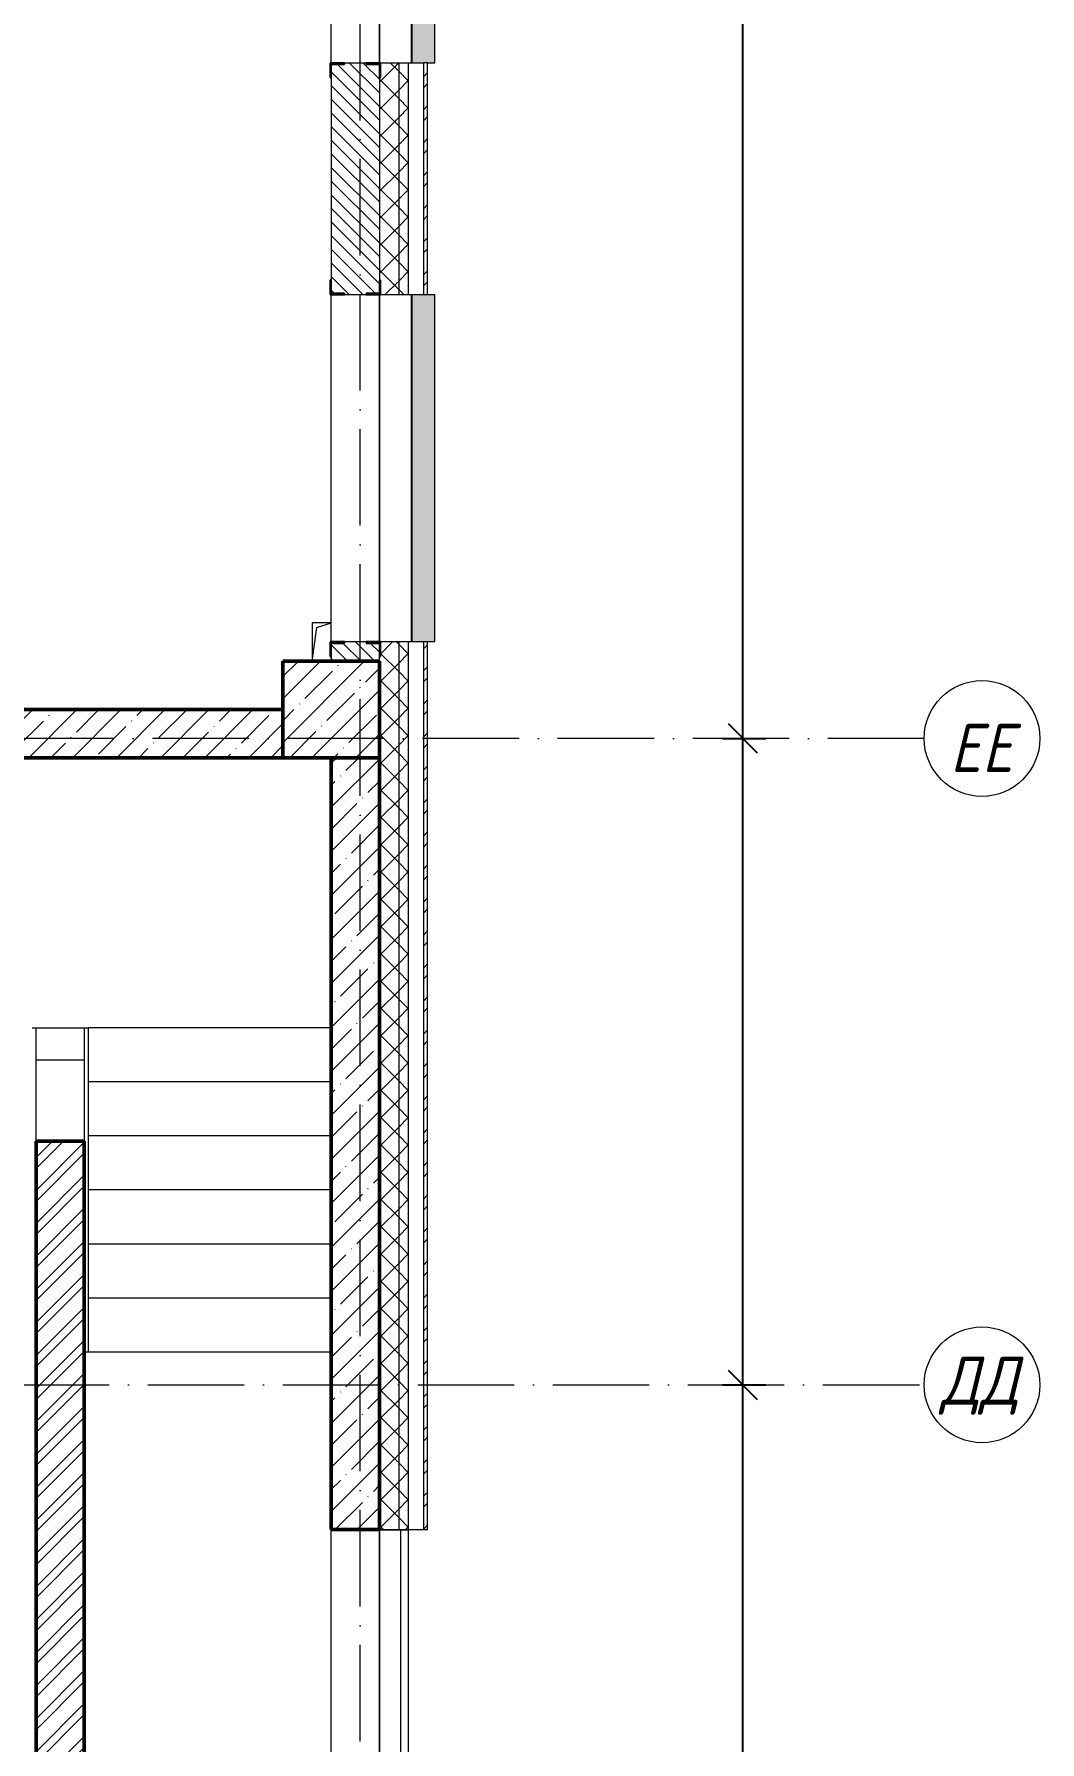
# Model space of a CAD drawing. Header units: millimetres. Extents: x -356862 to 418287, y 0 to 839748.
# Drawn here: x -77055 to -71841, y 509097 to 517947 of the extents above; entities that cross this region are included whole.
import ezdxf

# ---------------------------------------------------------------- set-up
doc = ezdxf.new("R2010")
doc.units = ezdxf.units.MM
doc.linetypes.add('50_200_ШТРИХ_1Т_ш5_п1_п1_', pattern=[700, 500, -100, 0, -100])
for name, color, linetype, lineweight in [('A-____-____-DIMS', 7, 'Continuous', 9), ('A-FLOR-____-OTLN', 7, 'Continuous', 9), ('A-GENM-____-MCUT', 7, 'Continuous', 25), ('A-GENM-____-OTLN', 7, 'Continuous', 9), ('A-GENM-____-OTLN-1', 7, 'Continuous', 25), ('A-GLAZ-____-OTLN', 7, 'Continuous', 9), ('A-WALL-____-MCUT', 7, 'Continuous', 13), ('A-WALL-____-MCUT-1', 7, 'Continuous', 9), ('A-WALL-____-MCUT-2', 7, 'Continuous', 50), ('A-WALL-____-OTLN', 7, 'Continuous', 9), ('A-WALL-____-PATT-1', 7, 'Continuous', 9), ('A-WALL-FNSH-MCUT-1', 7, 'Continuous', 9), ('S-COLS-____-MCUT', 7, 'Continuous', 50), ('S-COLS-____-OTLN', 7, 'Continuous', 9), ('S-GRID-____-IDEN', 7, 'Continuous', 9), ('S-GRID-____-OTLN-1', 7, '50_200_ШТРИХ_1Т_ш5_п1_п1_', 9), ('S-STRS-____-OTLN-1', 7, 'Continuous', 9)]:
    doc.layers.add(name, color=color, linetype=linetype, lineweight=lineweight)
doc.layers.add('A-GLAZ-____-OTLN-1', color=7, linetype='Continuous', lineweight=9, true_color=0xc0c0c0)
doc.styles.add('ISOCPEUR_I', font='isocpeui.ttf', dxfattribs={"width": 0.9, "height": 2.5})
doc.styles.add('ISOCPEUR_I_9', font='isocpeui.ttf', dxfattribs={"width": 0.9, "height": 250})
doc.dimstyles.new('ISO-2_5_0_9К_БОЛЬШОЙ_ОСИ', dxfattribs={"dimscale": 304.8, "dimtxt": 248.995294, "dimasz": 0.492126, "dimexe": 0.393701, "dimexo": 0, "dimgap": 0, "dimtad": 1, "dimdec": 0, "dimzin": 0, "dimdsep": 46, "dimtxsty": 'ISOCPEUR_I', "dimblk1": 'OBLIQUE', "dimblk2": 'OBLIQUE', "dimsah": 1, "dimcen": 0.09, "dimdle": 0.393701, "dimazin": 0, "dimtfac": 1, "dimtdec": 4, "dimtix": 1, "dimtmove": 0, "dimatfit": 3, "dimfxl": 1, "dimtvp": 1, "dimtolj": 1, "dimtzin": 0, "dimarcsym": 2})
pattern_1 = [(45, (-176515.07, 459015.94), (-85.53659, 85.53659), []), (45, (-176458.04, 459015.94), (-85.53659, 85.53659), [])]
pattern_2 = [(45, (-176515.07, 459015.94), (-114.04925, 114.04925), []), (45, (-176401.02, 459015.94), (-114.04925, 114.04925), [201.612, -40.322, 3.353, -36.97])]
pattern_3 = [(45, (-176515.07, 459015.94), (-70.71068, 70.71068), []), (135, (-176515.07, 459015.94), (-70.71068, -70.71068), [])]

# ---------------------------------------------------------------- blocks, each defined once
blk = doc.blocks.new('BSC_Колонна _Прямоугольная - 500х500-V133-АР1_План отверстий 1 этажа в осях 1-64_Ю-ЯЯ')
at = {"layer": 'S-COLS-____-OTLN'}
h = blk.add_hatch(dxfattribs=at)
h.set_pattern_fill('FP_144', color=256, style=0, pattern_type=2)
h.set_pattern_definition([(315, (-55431.04, 101000), (114.04925, 114.04925), []), (315, (-55431.04, 100885.95), (114.04925, 114.04925), [201.613, -40.323, 3.353, -36.97])])
h.paths.add_polyline_path([(-250, 250), (-250, -250), (250, -250), (250, 250), (178.3, 250)], flags=0)
at = {"layer": 'S-COLS-____-MCUT'}
for p, q in [((250, 250), (-250, 250)), ((-250, 250), (-250, -250)), ((250, -250), (250, 250)), ((-250, -250), (250, -250))]:
    blk.add_line(p, q, dxfattribs=at)
blk = doc.blocks.new('Фахверк_СКБ_Уголок - 250_2700-27497298-АР1_План отверстий 1 этажа в осях 1-64_Ю-ЯЯ')
at = {"layer": 'A-GENM-____-MCUT'}
for p, q in [((200, 181), (125, 181)), ((125, 181), (125, 106)), ((200, 175), (200, 181)), ((125, 106), (131, 106)), ((131, 106), (131, 175)), ((131, 175), (200, 175)), ((131, -6), (125, -6)), ((125, -6), (125, -81)), ((125, -81), (200, -81)), ((131, -75), (131, -6)), ((200, -75), (131, -75)), ((200, -81), (200, -75))]:
    blk.add_line(p, q, dxfattribs=at)
blk = doc.blocks.new('Фахверк_СКБ_Уголок - 250_2700_1-27501432-АР1_План отверстий 1 этажа в осях 1-64_Ю-ЯЯ')
at = {"layer": 'A-GENM-____-MCUT'}
for p, q in [((200, 181), (125, 181)), ((125, 181), (125, 106)), ((200, 175), (200, 181)), ((125, 106), (131, 106)), ((131, 106), (131, 175)), ((131, 175), (200, 175)), ((131, -6), (125, -6)), ((125, -6), (125, -81)), ((125, -81), (200, -81)), ((131, -75), (131, -6)), ((200, -75), (131, -75)), ((200, -81), (200, -75))]:
    blk.add_line(p, q, dxfattribs=at)
blk = doc.blocks.new('AR_Отверстие прямоугольное _в плите_ - AR_Отверстие прямоугольное _в плите_-V224-АР1_План отверстий 1 этажа в осях 1-64_Ю-ЯЯ')
at = {"layer": 'A-GENM-____-OTLN'}
for p, q in [((48.7, 100), (-50, 100)), ((-50, 100), (-50, -100)), ((-25, 75), (48.7, 99.6)), ((-50, -100), (-25, 75))]:
    blk.add_line(p, q, dxfattribs=at)
blk = doc.blocks.new('Отлив_СКБ - Отлив витража_120_НВФ-31885687-АР1_План отверстий 1 этажа в осях 1-64_Ю-ЯЯ')
at = {"layer": 'A-GLAZ-____-OTLN-1'}
for points in [[(0, -2), (1800, -2), (1800, 0), (0, 0)], [(877.1, -120), (1800, -120), (1800, -2), (0, -2), (0, -120)]]:
    blk.add_hatch(color=256, dxfattribs=at).paths.add_polyline_path(points, flags=0)
at = {"layer": 'A-GLAZ-____-OTLN'}
for p, q in [((0, 0), (1800, 0)), ((1800, -2), (0, -2)), ((0, -120), (0, -83)), ((1800, -83), (1800, -120)), ((0, -120), (1800, -120))]:
    blk.add_line(p, q, dxfattribs=at)
blk = doc.blocks.new('Ось сетки - Круг_Ø6_00__ISO-2_5_0_9K_-25732049-АР1_План отверстий 1 этажа в осях 1-64_Ю-ЯЯ')
at = {"layer": 'S-GRID-____-IDEN'}
blk.add_circle((0, 0), 3, dxfattribs=at)
blk = doc.blocks.new('_Oblique')
at = {"color": 0, "linetype": 'ByBlock', "lineweight": -2}
blk.add_line((-0.5, -0.5), (0.5, 0.5), dxfattribs=at)
blk = doc.blocks.new('*D13467')
at = {"layer": 'A-____-____-DIMS', "color": 0, "lineweight": -2, "transparency": 16777216}
for p, q in [((-73380.8, 506127), (-73380.8, 511067)), ((-73486.9, 510947), (-73260.8, 510947)), ((-73486.9, 506247), (-73260.8, 506247))]:
    blk.add_line(p, q, dxfattribs=at)
at = {"layer": 'Defpoints', "color": 0, "transparency": 16777216}
for p in [(-73486.9, 510947), (-73380.8, 510947), (-73486.9, 506247)]:
    blk.add_point(p, dxfattribs=at)
at = {"layer": 'A-____-____-DIMS', "color": 0, "lineweight": -2, "transparency": 16777216, "xscale": 150, "yscale": 150, "zscale": 150}
for p, rotation in [((-73380.8, 510947), 90), ((-73380.8, 506247), 270)]:
    blk.add_blockref('_Oblique', p, dxfattribs=dict(at, rotation=rotation))
at = {"layer": 'A-____-____-DIMS', "color": 0, "transparency": 16777216, "insert": (-73382.1, 508597), "char_height": 2.5, "width": 781.462, "attachment_point": 5, "rotation": 90, "style": 'ISOCPEUR_I'}
blk.add_mtext('\\A1;4700', dxfattribs=at)
blk = doc.blocks.new('*D13468')
at = {"layer": 'A-____-____-DIMS', "color": 0, "lineweight": -2, "transparency": 16777216}
for p, q in [((-73380.8, 510827), (-73380.8, 514417)), ((-73486.9, 514297), (-73260.8, 514297)), ((-73486.9, 510947), (-73260.8, 510947))]:
    blk.add_line(p, q, dxfattribs=at)
at = {"layer": 'Defpoints', "color": 0, "transparency": 16777216}
for p in [(-73486.9, 514297), (-73380.8, 514297), (-73486.9, 510947)]:
    blk.add_point(p, dxfattribs=at)
at = {"layer": 'A-____-____-DIMS', "color": 0, "lineweight": -2, "transparency": 16777216, "xscale": 150, "yscale": 150, "zscale": 150}
for p, rotation in [((-73380.8, 514297), 90), ((-73380.8, 510947), 270)]:
    blk.add_blockref('_Oblique', p, dxfattribs=dict(at, rotation=rotation))
at = {"layer": 'A-____-____-DIMS', "color": 0, "transparency": 16777216, "insert": (-73382.1, 512622), "char_height": 2.5, "width": 758.478, "attachment_point": 5, "rotation": 90, "style": 'ISOCPEUR_I'}
blk.add_mtext('\\A1;3350', dxfattribs=at)
blk = doc.blocks.new('*D13469')
at = {"layer": 'A-____-____-DIMS', "color": 0, "lineweight": -2, "transparency": 16777216}
for p, q in [((-73380.8, 514177), (-73380.8, 520517)), ((-73486.9, 520397), (-73260.8, 520397)), ((-73486.9, 514297), (-73260.8, 514297))]:
    blk.add_line(p, q, dxfattribs=at)
at = {"layer": 'Defpoints', "color": 0, "transparency": 16777216}
for p in [(-73486.9, 520397), (-73380.8, 520397), (-73486.9, 514297)]:
    blk.add_point(p, dxfattribs=at)
at = {"layer": 'A-____-____-DIMS', "color": 0, "lineweight": -2, "transparency": 16777216, "xscale": 150, "yscale": 150, "zscale": 150}
for p, rotation in [((-73380.8, 520397), 90), ((-73380.8, 514297), 270)]:
    blk.add_blockref('_Oblique', p, dxfattribs=dict(at, rotation=rotation))
at = {"layer": 'A-____-____-DIMS', "color": 0, "transparency": 16777216, "insert": (-73382.1, 517347), "char_height": 2.5, "width": 701.018, "attachment_point": 5, "rotation": 90, "style": 'ISOCPEUR_I'}
blk.add_mtext('\\A1;6100', dxfattribs=at)

msp = doc.modelspace()

# ---------------------------------------------------------------- hatches: boundary and pattern name
at = {"layer": 'A-WALL-____-PATT-1'}
h = msp.add_hatch(dxfattribs=at)
h.set_pattern_fill('FP_1', color=256, style=0, pattern_type=2)
h.set_pattern_definition(pattern_3)
h.paths.add_polyline_path([(-75115.0675, 505831.983), (-75115.0675, 506096.983), (-75165.0675, 506096.983), (-75165.0675, 505831.983)], flags=0)
h.paths.add_polyline_path([(-75115.0675, 508196.983), (-75115.0675, 508796.983), (-75165.0675, 508796.983), (-75165.0675, 508196.983)], flags=0)
h.paths.add_polyline_path([(-75165.0675, 510196.983), (-75115.0675, 510196.983), (-75115.0675, 514796.983), (-75165.0675, 514796.983), (-75165.0675, 513010.8287)], flags=0)
h.paths.add_polyline_path([(-75165.0675, 516596.983), (-75115.0675, 516596.983), (-75115.0675, 517796.983), (-75165.0675, 517796.983), (-75165.0675, 517047.0414)], flags=0)
h.paths.add_polyline_path([(-75115.0675, 519596.983), (-75115.0675, 520796.983), (-75165.0675, 520796.983), (-75165.0675, 519596.983)], flags=0)
h.paths.add_polyline_path([(-75115.0675, 522596.983), (-75115.0675, 523796.983), (-75165.0675, 523796.983), (-75165.0675, 522596.983)], flags=0)
h.paths.add_polyline_path([(-75165.0675, 525596.983), (-75115.0675, 525596.983), (-75115.0675, 526746.983), (-75165.0675, 526746.983), (-75165.0675, 525926.7096)], flags=0)
h.paths.add_polyline_path([(-75115.0675, 528496.983), (-75115.0675, 529746.983), (-75165.0675, 529746.983), (-75165.0675, 528496.983)], flags=0)
h.paths.add_polyline_path([(-75115.0675, 531546.983), (-75115.0675, 532746.983), (-75165.0675, 532746.983), (-75165.0675, 531546.983)], flags=0)
h.paths.add_polyline_path([(-75165.0675, 534546.983), (-75115.0675, 534546.983), (-75115.0675, 535746.983), (-75165.0675, 535746.983), (-75165.0675, 535613.6202)], flags=0)
h.paths.add_polyline_path([(-75165.0675, 537546.983), (-75115.0675, 537546.983), (-75115.0675, 544846.983), (-75165.0675, 544846.983), (-75165.0675, 538035.3479)], flags=0)
h = msp.add_hatch(dxfattribs=at)
h.set_pattern_fill('FP_1', color=256, style=0, pattern_type=2)
h.set_pattern_definition(pattern_3)
h.paths.add_polyline_path([(-75165.0675, 505831.983), (-75165.0675, 506096.983), (-75265.0675, 506096.983), (-75265.0675, 505831.983)], flags=0)
h.paths.add_polyline_path([(-75165.0675, 508196.983), (-75165.0675, 508796.983), (-75265.0675, 508796.983), (-75265.0675, 508196.983)], flags=0)
h.paths.add_polyline_path([(-75165.0675, 510196.983), (-75165.0675, 514796.983), (-75259.0675, 514796.983), (-75259.0675, 514721.983), (-75265.0675, 514721.983), (-75265.0675, 510196.983)], flags=0)
h.paths.add_polyline_path([(-75165.0675, 516596.983), (-75165.0675, 517796.983), (-75259.0675, 517796.983), (-75259.0675, 517721.983), (-75265.0675, 517721.983), (-75265.0675, 516671.983), (-75259.0675, 516671.983), (-75259.0675, 516596.983)], flags=0)
h.paths.add_polyline_path([(-75165.0675, 519596.983), (-75165.0675, 520796.983), (-75259.0675, 520796.983), (-75259.0675, 520721.983), (-75265.0675, 520721.983), (-75265.0675, 519671.983), (-75259.0675, 519671.983), (-75259.0675, 519596.983)], flags=0)
h.paths.add_polyline_path([(-75259.0675, 522596.983), (-75165.0675, 522596.983), (-75165.0675, 523796.983), (-75259.0675, 523796.983), (-75259.0675, 523721.983), (-75265.0675, 523721.983), (-75265.0675, 522671.983), (-75259.0675, 522671.983), (-75259.0675, 522602.983)], flags=0)
h.paths.add_polyline_path([(-75165.0675, 525596.983), (-75165.0675, 526746.983), (-75259.0675, 526746.983), (-75259.0675, 526671.983), (-75265.0675, 526671.983), (-75265.0675, 525671.983), (-75259.0675, 525671.983), (-75259.0675, 525596.983)], flags=0)
h.paths.add_polyline_path([(-75259.0675, 528496.983), (-75165.0675, 528496.983), (-75165.0675, 529746.983), (-75259.0675, 529746.983), (-75259.0675, 529671.983), (-75265.0675, 529671.983), (-75265.0675, 528571.983), (-75259.0675, 528571.983), (-75259.0675, 528502.983)], flags=0)
h.paths.add_polyline_path([(-75259.0675, 531546.983), (-75165.0675, 531546.983), (-75165.0675, 532746.983), (-75265.0675, 532746.983), (-75265.0675, 531621.983), (-75259.0675, 531621.983), (-75259.0675, 531552.983)], flags=0)
h.paths.add_polyline_path([(-75259.0675, 534546.983), (-75165.0675, 534546.983), (-75165.0675, 535746.983), (-75259.0675, 535746.983), (-75259.0675, 535671.983), (-75265.0675, 535671.983), (-75265.0675, 534621.983), (-75259.0675, 534621.983), (-75259.0675, 534552.983)], flags=0)
h.paths.add_polyline_path([(-75165.0675, 537546.983), (-75165.0675, 544796.983), (-75265.0675, 544796.983), (-75265.0675, 537621.983), (-75259.0675, 537621.983), (-75259.0675, 537546.983)], flags=0)
h = msp.add_hatch(dxfattribs=at)
h.set_pattern_fill('FP_3', color=256, style=0, pattern_type=2)
h.set_pattern_definition(pattern_1)
h.paths.add_polyline_path([(-75015.0675, 505831.983), (-75015.0675, 506096.983), (-75035.0675, 506096.983), (-75035.0675, 505831.983)], flags=0)
h.paths.add_polyline_path([(-75015.0675, 508196.983), (-75015.0675, 508796.983), (-75035.0675, 508796.983), (-75035.0675, 508196.983)], flags=0)
h.paths.add_polyline_path([(-75015.0675, 510196.983), (-75015.0675, 514796.983), (-75035.0675, 514796.983), (-75035.0675, 510196.983)], flags=0)
h.paths.add_polyline_path([(-75035.0675, 516596.983), (-75015.0675, 516596.983), (-75015.0675, 517798.483), (-75035.0675, 517798.483), (-75035.0675, 517047.0414)], flags=0)
h.paths.add_polyline_path([(-75015.0675, 519596.983), (-75015.0675, 520796.983), (-75035.0675, 520796.983), (-75035.0675, 519596.983)], flags=0)
h.paths.add_polyline_path([(-75015.0675, 522596.983), (-75015.0675, 523796.983), (-75035.0675, 523796.983), (-75035.0675, 522596.983)], flags=0)
h.paths.add_polyline_path([(-75015.0675, 525596.983), (-75015.0675, 526746.983), (-75035.0675, 526746.983), (-75035.0675, 525596.983)], flags=0)
h = msp.add_hatch(dxfattribs=at)
h.set_pattern_fill('FP_6', color=256, style=0, pattern_type=2)
h.set_pattern_definition([(135, (-176515.067, 459015.94), (-35.35534, -35.35534), [])])
h.paths.add_polyline_path([(-75515.0675, 514696.983), (-75265.0675, 514696.983), (-75265.0675, 514790.983), (-75334.0675, 514790.983), (-75334.0675, 514796.983), (-75446.0675, 514796.983), (-75446.0675, 514790.983), (-75515.0675, 514790.983), (-75515.0675, 514721.983)], flags=0)
h.paths.add_polyline_path([(-75334.0675, 516596.983), (-75334.0675, 516602.983), (-75265.0675, 516602.983), (-75265.0675, 517790.983), (-75334.0675, 517790.983), (-75334.0675, 517796.983), (-75446.0675, 517796.983), (-75446.0675, 517790.983), (-75515.0675, 517790.983), (-75515.0675, 516602.983), (-75446.0675, 516602.983), (-75446.0675, 516596.983)], flags=0)
h.paths.add_polyline_path([(-75334.0675, 519596.983), (-75334.0675, 519602.983), (-75265.0675, 519602.983), (-75265.0675, 520146.983), (-75515.0675, 520146.983), (-75515.0675, 519602.983), (-75446.0675, 519602.983), (-75446.0675, 519596.983), (-75341.063, 519596.983)], flags=0)
h = msp.add_hatch(dxfattribs=at)
h.set_pattern_fill('FP_13', color=256, style=0, pattern_type=2)
h.set_pattern_definition(pattern_2)
h.paths.add_polyline_path([(-75765.0675, 514196.983), (-75765.0675, 514446.983), (-79165.0675, 514446.983), (-79165.0675, 514196.983), (-75782.9382, 514196.983)], flags=0)
h = msp.add_hatch(dxfattribs=at)
h.set_pattern_fill('FP_13', color=256, style=0, pattern_type=2)
h.set_pattern_definition(pattern_2)
h.paths.add_polyline_path([(-75265.0675, 508196.983), (-75265.0675, 508796.983), (-75515.0675, 508796.983), (-75515.0675, 508196.983)], flags=0)
h.paths.add_polyline_path([(-75265.0675, 510196.983), (-75265.0675, 514196.983), (-75515.0675, 514196.983), (-75515.0675, 510196.983)], flags=0)
h = msp.add_hatch(dxfattribs=at)
h.set_pattern_fill('FP_3', color=256, style=0, pattern_type=2)
h.set_pattern_definition(pattern_1)
h.paths.add_polyline_path([(-76795.0675, 508696.983), (-76795.0675, 512210.048), (-77045.0675, 512210.048), (-77045.0675, 508696.983)], flags=0)

# ---------------------------------------------------------------- linework, layer by layer
at = {"layer": 'A-FLOR-____-OTLN'}
msp.add_line((-75515.0675, 511116.983), (-76795.0675, 511116.983), dxfattribs=at)
at = {"layer": 'A-WALL-____-MCUT'}
for p, q in [((-75334.0675, 517796.983), (-75446.0675, 517796.983)), ((-75035.0675, 517796.983), (-75259.0675, 517796.983)), ((-75035.0675, 516596.983), (-75035.0675, 517796.983)), ((-75515.0675, 517721.983), (-75515.0675, 516671.983)), ((-75446.0675, 516596.983), (-75334.0675, 516596.983)), ((-75259.0675, 516596.983), (-75035.0675, 516596.983)), ((-75515.0675, 514721.983), (-75515.0675, 514696.983)), ((-75334.0675, 514796.983), (-75446.0675, 514796.983)), ((-75035.0675, 514796.983), (-75259.0675, 514796.983)), ((-75035.0675, 510196.983), (-75035.0675, 514796.983)), ((-75265.0675, 510196.983), (-75035.0675, 510196.983))]:
    msp.add_line(p, q, dxfattribs=at)
at = {"layer": 'A-WALL-____-MCUT-1'}
for p, q in [((-75165.0675, 517796.983), (-75165.0675, 516596.983)), ((-75115.0675, 517796.983), (-75115.0675, 516596.983)), ((-75265.0675, 517721.983), (-75265.0675, 516671.983)), ((-75265.0675, 514696.983), (-75265.0675, 514721.983)), ((-75165.0675, 514796.983), (-75165.0675, 510196.983)), ((-75115.0675, 514796.983), (-75115.0675, 510196.983))]:
    msp.add_line(p, q, dxfattribs=at)
at = {"layer": 'A-WALL-____-MCUT-2'}
for p, q in [((-75765.0675, 514446.983), (-79165.0675, 514446.983)), ((-78915.0675, 514196.983), (-75765.0675, 514196.983)), ((-75515.0675, 514196.983), (-75515.0675, 510196.983)), ((-75265.0675, 514196.983), (-75265.0675, 510196.983)), ((-77045.0675, 512210.048), (-77045.0675, 508576.983)), ((-76795.0675, 512210.048), (-77045.0675, 512210.048)), ((-76795.0675, 508696.983), (-76795.0675, 512210.048)), ((-75515.0675, 510196.983), (-75265.0675, 510196.983))]:
    msp.add_line(p, q, dxfattribs=at)
at = {"layer": 'A-WALL-____-OTLN'}
for p, q in [((-75515.0675, 517796.983), (-75515.0675, 519596.983)), ((-75265.0675, 519596.983), (-75265.0675, 517796.983)), ((-75265.0675, 517796.983), (-75265.0675, 519596.983)), ((-75515.0675, 514796.983), (-75515.0675, 516596.983)), ((-75265.0675, 516596.983), (-75265.0675, 514796.983)), ((-75265.0675, 514796.983), (-75265.0675, 516596.983)), ((-77045.0675, 512210.048), (-77045.0675, 512796.983)), ((-77045.0675, 512796.983), (-76795.0675, 512796.983)), ((-76795.0675, 512796.983), (-76795.0675, 512210.048)), ((-76795.0675, 512630.048), (-77045.0675, 512630.048)), ((-75515.0675, 508796.983), (-75515.0675, 510196.983)), ((-75265.0675, 508796.983), (-75265.0675, 510196.983)), ((-75265.0675, 510196.983), (-75265.0675, 508796.983)), ((-75265.0675, 510194.983), (-75115.0675, 510194.983)), ((-75155.0675, 510196.983), (-75155.0675, 508796.983)), ((-75115.0675, 510194.983), (-75115.0675, 508796.983))]:
    msp.add_line(p, q, dxfattribs=at)
at = {"layer": 'A-WALL-FNSH-MCUT-1'}
for p, q in [((-75015.0675, 517798.483), (-75035.0675, 517798.483)), ((-75035.0675, 517798.483), (-75035.0675, 517796.983)), ((-75015.0675, 516596.983), (-75015.0675, 517798.483)), ((-75035.0675, 516596.983), (-75015.0675, 516596.983)), ((-75015.0675, 514796.983), (-75035.0675, 514796.983)), ((-75015.0675, 510196.983), (-75015.0675, 514796.983)), ((-75035.0675, 510196.983), (-75015.0675, 510196.983))]:
    msp.add_line(p, q, dxfattribs=at)
at = {"layer": 'S-GRID-____-OTLN-1'}
for p, q in [((-75365.0675, 498597.5699), (-75365.0675, 549908.7924)), ((-72440.6609, 514296.983), (-181183.8377, 514296.983)), ((-107270.4298, 510946.983), (-72440.6609, 510946.983))]:
    msp.add_line(p, q, dxfattribs=at)
at = {"layer": 'S-STRS-____-OTLN-1'}
for p, q in [((-77065.0675, 512796.983), (-77045.0675, 512796.983)), ((-76795.0675, 512796.983), (-76775.0675, 512796.983)), ((-75515.0675, 512796.983), (-76775.0675, 512796.983)), ((-76775.0675, 512796.983), (-76775.0675, 512516.983)), ((-75515.0675, 512796.983), (-76775.0675, 512796.983)), ((-76775.0675, 512516.983), (-76775.0675, 512236.983)), ((-75515.0675, 512516.983), (-76775.0675, 512516.983)), ((-75515.0675, 512516.983), (-76775.0675, 512516.983)), ((-76775.0675, 512236.983), (-76775.0675, 511956.983)), ((-75515.0675, 512236.983), (-76775.0675, 512236.983)), ((-75515.0675, 512236.983), (-76775.0675, 512236.983)), ((-76775.0675, 511956.983), (-76775.0675, 511676.983)), ((-75515.0675, 511956.983), (-76775.0675, 511956.983)), ((-75515.0675, 511956.983), (-76775.0675, 511956.983)), ((-76775.0675, 511676.983), (-76775.0675, 511396.983)), ((-75515.0675, 511676.983), (-76775.0675, 511676.983)), ((-75515.0675, 511676.983), (-76775.0675, 511676.983)), ((-76775.0675, 511396.983), (-76775.0675, 511116.983)), ((-75515.0675, 511396.983), (-76775.0675, 511396.983)), ((-75515.0675, 511396.983), (-76775.0675, 511396.983)), ((-75515.0675, 511116.983), (-76775.0675, 511116.983))]:
    msp.add_line(p, q, dxfattribs=at)

# ---------------------------------------------------------------- block references
at = {"layer": 'A-GENM-____-OTLN'}
msp.add_blockref('AR_Отверстие прямоугольное _в плите_ - AR_Отверстие прямоугольное _в плите_-V224-АР1_План отверстий 1 этажа в осях 1-64_Ю-ЯЯ', (-75563.7508, 514796.983), dxfattribs=at)
at = {"layer": 'A-GENM-____-OTLN-1'}
for name, p, rotation in [('Фахверк_СКБ_Уголок - 250_2700-27497298-АР1_План отверстий 1 этажа в осях 1-64_Ю-ЯЯ', (-75440.0675, 517921.983), 269.9999999999999), ('Фахверк_СКБ_Уголок - 250_2700-27497298-АР1_План отверстий 1 этажа в осях 1-64_Ю-ЯЯ', (-75340.0675, 516471.983), 89.99999999999993), ('Фахверк_СКБ_Уголок - 250_2700_1-27501432-АР1_План отверстий 1 этажа в осях 1-64_Ю-ЯЯ', (-75440.0675, 514921.983), 269.9999999999999)]:
    msp.add_blockref(name, p, dxfattribs=dict(at, rotation=rotation))
at = {"layer": 'A-GLAZ-____-OTLN', "rotation": 90}
for p in [(-75098.0675, 517796.983), (-75098.0675, 514796.983)]:
    msp.add_blockref('Отлив_СКБ - Отлив витража_120_НВФ-31885687-АР1_План отверстий 1 этажа в осях 1-64_Ю-ЯЯ', p, dxfattribs=at)
at = {"layer": 'S-COLS-____-OTLN', "rotation": 89.9999999999999}
msp.add_blockref('BSC_Колонна _Прямоугольная - 500х500-V133-АР1_План отверстий 1 этажа в осях 1-64_Ю-ЯЯ', (-75515.0675, 514446.983), dxfattribs=at)
at = {"layer": 'S-GRID-____-IDEN', "xscale": 99.99999999999993, "yscale": 99.99999999999993, "zscale": 99.99999999999993}
for p, rotation in [((-72140.6609, 514296.983), 89.9999999999998), ((-72140.6609, 510946.983), 269.9999999999995)]:
    msp.add_blockref('Ось сетки - Круг_Ø6_00__ISO-2_5_0_9K_-25732049-АР1_План отверстий 1 этажа в осях 1-64_Ю-ЯЯ', p, dxfattribs=dict(at, rotation=rotation))

# ---------------------------------------------------------------- texts
at = {"layer": 'S-GRID-____-IDEN', "char_height": 250, "attachment_point": 1, "style": 'ISOCPEUR_I_9'}
for s, insert, width in [('ЕЕ', (-72307.7313, 514373.0588), 404.0505), ('ДД', (-72354.7404, 511093.6154), 505.063125)]:
    msp.add_mtext(s, dxfattribs=dict(at, insert=insert, width=width))

# ---------------------------------------------------------------- dimensions: what is measured, and where the dimension line sits
at = {"layer": 'A-____-____-DIMS'}
for base, p1, p2, override, picture, middle in [((-73380.826, 520396.983), (-73486.892, 514296.983), (-73486.892, 520396.983), {"dimpost": '<>', "dimfxl": 6100}, '*D13469', (-73382.076, 517346.983)), ((-73380.826, 514296.983), (-73486.892, 510946.983), (-73486.892, 514296.983), {"dimpost": '<>', "dimfxl": 3350}, '*D13468', (-73382.076, 512621.983)), ((-73380.826, 510946.983), (-73486.892, 506246.983), (-73486.892, 510946.983), {"dimpost": '<>', "dimfxl": 4700}, '*D13467', (-73382.0921, 508596.983))]:
    dim = msp.add_linear_dim(base=base, p1=p1, p2=p2, angle=90, dimstyle='ISO-2_5_0_9К_БОЛЬШОЙ_ОСИ', override=override, dxfattribs=at)
    dim.commit()
    dim.dimension.update_dxf_attribs({"geometry": picture, "text_midpoint": middle})

doc.saveas('drawing.dxf')
